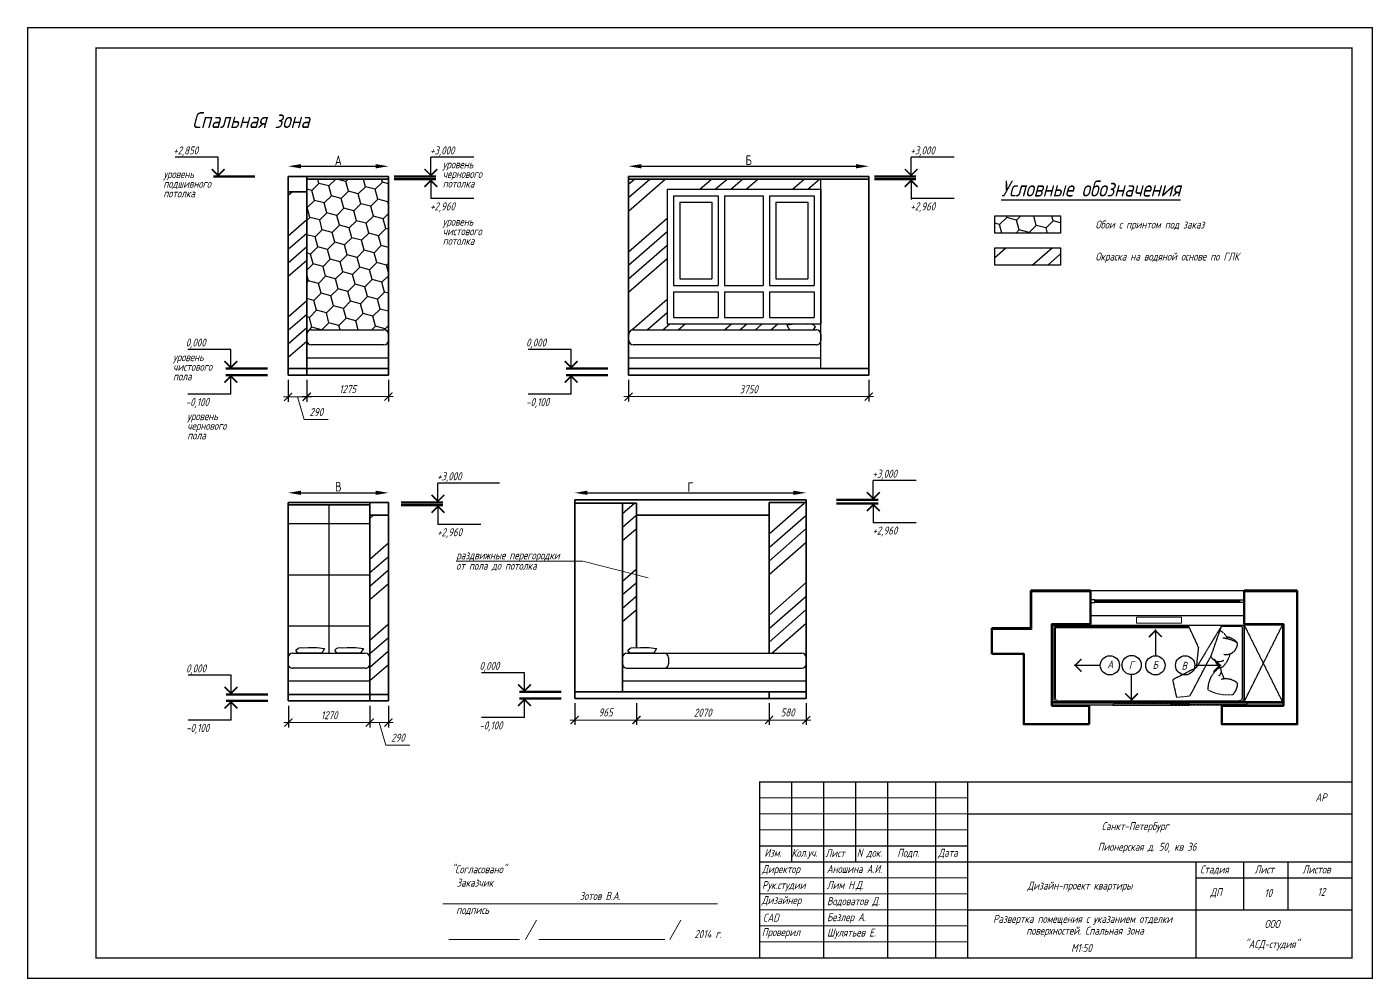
# Model space of a CAD drawing. Header units: millimetres. Extents: x 653176 to 972033, y 753746 to 925850.
# Drawn here: x 902624 to 923644, y 780239 to 795109 of the extents above; entities that cross this region are included whole.
import ezdxf
from ezdxf.enums import TextEntityAlignment as Align

# ---------------------------------------------------------------- set-up
doc = ezdxf.new("R2010")
doc.units = ezdxf.units.MM
doc.header["$LTSCALE"] = 10
for name, pattern in [('HIDDEN', [0.375, 0.25, -0.125]), ('HIDDEN2', [0.1875, 0.125, -0.0625]), ('Воздушная', [3.96875, 2.38125, -1.5875])]:
    doc.linetypes.add(name, pattern=pattern)
doc.layers.get('0').update_dxf_attribs({"color": 65, "lineweight": 25})
for name, color, linetype, lineweight in [('A-FLOR-OVHD', 8, 'Воздушная', 18), ('AL', 7, 'Continuous', 30), ('AL1', 7, 'Continuous', 20), ('mebel na razvertke', 7, 'Continuous', 25), ('stamp', 253, 'Continuous', 18), ('wall', 95, 'Continuous', 60), ('МЕБ', 255, 'Continuous', 20), ('мебель_Ном_пера__1_Pen_No__1', 7, 'Continuous', 13), ('проем', 252, 'Continuous', 13), ('размh150', 7, 'Continuous', 9), ('размеры', 250, 'Continuous', 0), ('Стены', 7, 'Continuous', 25), ('Текст', 132, 'Continuous', 25), ('ТЕКСТ1', 90, 'Continuous', 25), ('штрих', 22, 'Continuous', 0)]:
    doc.layers.add(name, color=color, linetype=linetype, lineweight=lineweight)
doc.layers.add('Мебель', color=7, linetype='Continuous')
doc.styles.add('ISOCP', font='isocp')
doc.styles.add('ГОСТ тип А', font='gost_a.shx', dxfattribs={"oblique": 15, "height": 125})
doc.dimstyles.new('T30-90', dxfattribs={"dimtxt": 90, "dimasz": 200, "dimexe": 30, "dimexo": 0, "dimgap": 15, "dimtad": 1, "dimdec": 0, "dimzin": 12, "dimdsep": 46, "dimtxsty": 'ISOCP', "dimcen": 0, "dimse1": 1, "dimse2": 1, "dimclrt": 5, "dimadec": 0, "dimazin": 0, "dimtfac": 1.666667, "dimtdec": 0, "dimtmove": 0, "dimatfit": 3, "dimldrblk": 'ARCHTICK', "dimfxl": 1, "dimtolj": 1, "dimtzin": 4, "dimarcsym": 0})
doc.dimstyles.new('ГОСТ тип А', dxfattribs={"dimtxt": 125, "dimasz": 125, "dimexe": 75, "dimexo": 75, "dimgap": 50, "dimtad": 1, "dimdec": 0, "dimrnd": 5, "dimtxsty": 'ГОСТ тип А', "dimblk": 'ARCHTICK', "dimcen": 50, "dimdle": 75, "dimadec": 0, "dimazin": 0, "dimtfac": 1, "dimtdec": 0, "dimtmove": 1, "dimatfit": 2, "dimfxl": 1, "dimlwd": 9, "dimarcsym": 0})

# ---------------------------------------------------------------- blocks, each defined once
blk = doc.blocks.new('_ARCHTICK')
at = {"color": 0, "linetype": 'ByBlock', "ltscale": 50, "const_width": 0.15}
blk.add_lwpolyline([(-0.5, -0.5), (0.5, 0.5)], dxfattribs=at)
blk = doc.blocks.new('*D767')
at = {"layer": 'Defpoints', "color": 0, "lineweight": 90, "transparency": 16777216}
for p in [(906703, 789673), (906994, 789673), (906994, 789330)]:
    blk.add_point(p, dxfattribs=at)
at = {"layer": 'размh150', "color": 0, "lineweight": -2, "transparency": 16777216}
for p, q in [((906703, 789598), (906703, 789255)), ((906994, 789598), (906994, 789255))]:
    blk.add_line(p, q, dxfattribs=at)
at = {"layer": 'размh150', "color": 0, "lineweight": 9, "transparency": 16777216}
for p, q in [((906628, 789330), (907069, 789330)), ((906848, 789330), (906955, 788976)), ((906955, 788976), (907330, 788976))]:
    blk.add_line(p, q, dxfattribs=at)
at = {"layer": 'размh150', "color": 0, "lineweight": 9, "transparency": 16777216, "xscale": 125, "yscale": 125, "zscale": 125, "rotation": 180}
blk.add_blockref('_ARCHTICK', (906703, 789330), dxfattribs=at)
at = {"layer": 'размh150', "color": 0, "lineweight": 9, "transparency": 16777216, "xscale": 125, "yscale": 125, "zscale": 125}
blk.add_blockref('_ARCHTICK', (906994, 789330), dxfattribs=at)
at = {"layer": 'размh150', "color": 0, "lineweight": 25, "transparency": 16777216, "insert": (907142, 789094), "char_height": 125, "attachment_point": 5, "style": 'ГОСТ тип А'}
blk.add_mtext('290', dxfattribs=at)
blk = doc.blocks.new('*D768')
at = {"layer": 'Defpoints', "color": 0, "lineweight": 90, "transparency": 16777216}
for p in [(914212, 784623), (914792, 784623), (914792, 784285)]:
    blk.add_point(p, dxfattribs=at)
at = {"layer": 'размh150', "color": 0, "lineweight": -2, "transparency": 16777216}
for p, q in [((914212, 784548), (914212, 784210)), ((914792, 784548), (914792, 784210))]:
    blk.add_line(p, q, dxfattribs=at)
at = {"layer": 'размh150', "color": 0, "lineweight": 9, "transparency": 16777216}
blk.add_line((914137, 784285), (914867, 784285), dxfattribs=at)
at = {"layer": 'размh150', "color": 0, "lineweight": 9, "transparency": 16777216, "xscale": 125, "yscale": 125, "zscale": 125, "rotation": 180}
blk.add_blockref('_ARCHTICK', (914212, 784285), dxfattribs=at)
at = {"layer": 'размh150', "color": 0, "lineweight": 9, "transparency": 16777216, "xscale": 125, "yscale": 125, "zscale": 125}
blk.add_blockref('_ARCHTICK', (914792, 784285), dxfattribs=at)
at = {"layer": 'размh150', "color": 0, "lineweight": 25, "transparency": 16777216, "insert": (914502, 784403), "char_height": 125, "attachment_point": 5, "style": 'ГОСТ тип А'}
blk.add_mtext('580', dxfattribs=at)
blk = doc.blocks.new('*D769')
at = {"layer": 'Defpoints', "color": 0, "lineweight": 90, "transparency": 16777216}
for p in [(906994, 789673), (908269, 789673), (908269, 789335)]:
    blk.add_point(p, dxfattribs=at)
at = {"layer": 'размh150', "color": 0, "lineweight": -2, "transparency": 16777216}
for p, q in [((906994, 789598), (906994, 789260)), ((908269, 789598), (908269, 789260))]:
    blk.add_line(p, q, dxfattribs=at)
at = {"layer": 'размh150', "color": 0, "lineweight": 9, "transparency": 16777216}
blk.add_line((906919, 789335), (908344, 789335), dxfattribs=at)
at = {"layer": 'размh150', "color": 0, "lineweight": 9, "transparency": 16777216, "xscale": 125, "yscale": 125, "zscale": 125, "rotation": 180}
blk.add_blockref('_ARCHTICK', (906994, 789335), dxfattribs=at)
at = {"layer": 'размh150', "color": 0, "lineweight": 9, "transparency": 16777216, "xscale": 125, "yscale": 125, "zscale": 125}
blk.add_blockref('_ARCHTICK', (908269, 789335), dxfattribs=at)
at = {"layer": 'размh150', "color": 0, "lineweight": 25, "transparency": 16777216, "insert": (907631, 789452), "char_height": 125, "attachment_point": 5, "style": 'ГОСТ тип А'}
blk.add_mtext('1275', dxfattribs=at)
blk = doc.blocks.new('*D770')
at = {"layer": 'Defpoints', "color": 0, "lineweight": 90, "transparency": 16777216}
for p in [(912019, 789673), (915769, 789673), (915769, 789335)]:
    blk.add_point(p, dxfattribs=at)
at = {"layer": 'размh150', "color": 0, "lineweight": -2, "transparency": 16777216}
for p, q in [((912019, 789598), (912019, 789260)), ((915769, 789598), (915769, 789260))]:
    blk.add_line(p, q, dxfattribs=at)
at = {"layer": 'размh150', "color": 0, "lineweight": 9, "transparency": 16777216}
blk.add_line((911944, 789335), (915844, 789335), dxfattribs=at)
at = {"layer": 'размh150', "color": 0, "lineweight": 9, "transparency": 16777216, "xscale": 125, "yscale": 125, "zscale": 125, "rotation": 180}
blk.add_blockref('_ARCHTICK', (912019, 789335), dxfattribs=at)
at = {"layer": 'размh150', "color": 0, "lineweight": 9, "transparency": 16777216, "xscale": 125, "yscale": 125, "zscale": 125}
blk.add_blockref('_ARCHTICK', (915769, 789335), dxfattribs=at)
at = {"layer": 'размh150', "color": 0, "lineweight": 25, "transparency": 16777216, "insert": (913894, 789450), "char_height": 125, "attachment_point": 5, "style": 'ГОСТ тип А'}
blk.add_mtext('3750', dxfattribs=at)
blk = doc.blocks.new('*D771')
at = {"layer": 'Defpoints', "color": 0, "lineweight": 90, "transparency": 16777216}
for p in [(906709, 784583), (907978, 784583), (907978, 784245)]:
    blk.add_point(p, dxfattribs=at)
at = {"layer": 'размh150', "color": 0, "lineweight": -2, "transparency": 16777216}
for p, q in [((906709, 784508), (906709, 784170)), ((907978, 784508), (907978, 784170))]:
    blk.add_line(p, q, dxfattribs=at)
at = {"layer": 'размh150', "color": 0, "lineweight": 9, "transparency": 16777216}
blk.add_line((906634, 784245), (908053, 784245), dxfattribs=at)
at = {"layer": 'размh150', "color": 0, "lineweight": 9, "transparency": 16777216, "xscale": 125, "yscale": 125, "zscale": 125, "rotation": 180}
blk.add_blockref('_ARCHTICK', (906709, 784245), dxfattribs=at)
at = {"layer": 'размh150', "color": 0, "lineweight": 9, "transparency": 16777216, "xscale": 125, "yscale": 125, "zscale": 125}
blk.add_blockref('_ARCHTICK', (907978, 784245), dxfattribs=at)
at = {"layer": 'размh150', "color": 0, "lineweight": 25, "transparency": 16777216, "insert": (907344, 784360), "char_height": 125, "attachment_point": 5, "style": 'ГОСТ тип А'}
blk.add_mtext('1270', dxfattribs=at)
blk = doc.blocks.new('*D772')
at = {"layer": 'Defpoints', "color": 0, "lineweight": 90, "transparency": 16777216}
for p in [(911177, 784623), (912142, 784623), (912142, 784285)]:
    blk.add_point(p, dxfattribs=at)
at = {"layer": 'размh150', "color": 0, "lineweight": -2, "transparency": 16777216}
for p, q in [((911177, 784548), (911177, 784210)), ((912142, 784548), (912142, 784210))]:
    blk.add_line(p, q, dxfattribs=at)
at = {"layer": 'размh150', "color": 0, "lineweight": 9, "transparency": 16777216}
blk.add_line((911102, 784285), (912217, 784285), dxfattribs=at)
at = {"layer": 'размh150', "color": 0, "lineweight": 9, "transparency": 16777216, "xscale": 125, "yscale": 125, "zscale": 125, "rotation": 180}
blk.add_blockref('_ARCHTICK', (911177, 784285), dxfattribs=at)
at = {"layer": 'размh150', "color": 0, "lineweight": 9, "transparency": 16777216, "xscale": 125, "yscale": 125, "zscale": 125}
blk.add_blockref('_ARCHTICK', (912142, 784285), dxfattribs=at)
at = {"layer": 'размh150', "color": 0, "lineweight": 25, "transparency": 16777216, "insert": (911660, 784404), "char_height": 125, "attachment_point": 5, "style": 'ГОСТ тип А'}
blk.add_mtext('965', dxfattribs=at)
blk = doc.blocks.new('*D773')
at = {"layer": 'Defpoints', "color": 0, "lineweight": 90, "transparency": 16777216}
for p in [(907978, 784583), (908268, 784583), (908268, 784245)]:
    blk.add_point(p, dxfattribs=at)
at = {"layer": 'размh150', "color": 0, "lineweight": -2, "transparency": 16777216}
for p, q in [((907978, 784508), (907978, 784170)), ((908268, 784508), (908268, 784170))]:
    blk.add_line(p, q, dxfattribs=at)
at = {"layer": 'размh150', "color": 0, "lineweight": 9, "transparency": 16777216}
for p, q in [((907903, 784245), (908343, 784245)), ((908123, 784245), (908229, 783891)), ((908229, 783891), (908604, 783891))]:
    blk.add_line(p, q, dxfattribs=at)
at = {"layer": 'размh150', "color": 0, "lineweight": 9, "transparency": 16777216, "xscale": 125, "yscale": 125, "zscale": 125, "rotation": 180}
blk.add_blockref('_ARCHTICK', (907978, 784245), dxfattribs=at)
at = {"layer": 'размh150', "color": 0, "lineweight": 9, "transparency": 16777216, "xscale": 125, "yscale": 125, "zscale": 125}
blk.add_blockref('_ARCHTICK', (908268, 784245), dxfattribs=at)
at = {"layer": 'размh150', "color": 0, "lineweight": 25, "transparency": 16777216, "insert": (908417, 784009), "char_height": 125, "attachment_point": 5, "style": 'ГОСТ тип А'}
blk.add_mtext('290', dxfattribs=at)
blk = doc.blocks.new('*D756')
at = {"layer": 'Defpoints', "color": 0, "lineweight": 90, "transparency": 16777216}
for p in [(908269, 792933), (906704, 792783), (908269, 792783)]:
    blk.add_point(p, dxfattribs=at)
at = {"layer": 'размеры', "color": 0, "lineweight": -2, "transparency": 16777216}
blk.add_line((906904, 792933), (908069, 792933), dxfattribs=at)
at = {"layer": 'размеры', "color": 0, "lineweight": 90, "transparency": 16777216}
for points in [[(906904, 792967), (906904, 792900), (906704, 792933)], [(908069, 792967), (908069, 792900), (908269, 792933)]]:
    blk.add_solid(points, dxfattribs=at)
at = {"layer": 'размеры', "color": 7, "lineweight": 25, "transparency": 16777216, "insert": (907486, 793023), "char_height": 150, "attachment_point": 5, "style": 'ISOCP'}
blk.add_mtext('\\A1;{\\Fgost_a|c204;А}', dxfattribs=at)
blk = doc.blocks.new('*D757')
at = {"layer": 'Defpoints', "color": 0, "lineweight": 90, "transparency": 16777216}
for p in [(915769, 792933), (912019, 792773), (915769, 792773)]:
    blk.add_point(p, dxfattribs=at)
at = {"layer": 'размеры', "color": 0, "lineweight": -2, "transparency": 16777216}
blk.add_line((912219, 792933), (915569, 792933), dxfattribs=at)
at = {"layer": 'размеры', "color": 0, "lineweight": 90, "transparency": 16777216}
for points in [[(912219, 792967), (912219, 792900), (912019, 792933)], [(915569, 792967), (915569, 792900), (915769, 792933)]]:
    blk.add_solid(points, dxfattribs=at)
at = {"layer": 'размеры', "color": 7, "lineweight": 25, "transparency": 16777216, "insert": (913894, 793027), "char_height": 150, "attachment_point": 5, "style": 'ISOCP'}
blk.add_mtext('\\A1;{\\Fgost_a|c204;Б}', dxfattribs=at)
blk = doc.blocks.new('*D758')
at = {"layer": 'Defpoints', "color": 0, "lineweight": 90, "transparency": 16777216}
for p in [(908268, 787833), (906703, 787683), (908268, 787683)]:
    blk.add_point(p, dxfattribs=at)
at = {"layer": 'размеры', "color": 0, "lineweight": -2, "transparency": 16777216}
blk.add_line((906903, 787833), (908068, 787833), dxfattribs=at)
at = {"layer": 'размеры', "color": 0, "lineweight": 90, "transparency": 16777216}
for points in [[(906903, 787867), (906903, 787800), (906703, 787833)], [(908068, 787867), (908068, 787800), (908268, 787833)]]:
    blk.add_solid(points, dxfattribs=at)
at = {"layer": 'размеры', "color": 7, "lineweight": 25, "transparency": 16777216, "insert": (907485, 787929), "char_height": 150, "attachment_point": 5, "style": 'ISOCP'}
blk.add_mtext('\\A1;{\\Fgost_a|c204;В}', dxfattribs=at)
blk = doc.blocks.new('*D759')
at = {"layer": 'Defpoints', "color": 0, "lineweight": 90, "transparency": 16777216}
for p in [(914792, 787833), (911177, 787723), (914792, 787723)]:
    blk.add_point(p, dxfattribs=at)
at = {"layer": 'размеры', "color": 0, "lineweight": -2, "transparency": 16777216}
blk.add_line((911377, 787833), (914592, 787833), dxfattribs=at)
at = {"layer": 'размеры', "color": 0, "lineweight": 90, "transparency": 16777216}
for points in [[(911377, 787867), (911377, 787800), (911177, 787833)], [(914592, 787867), (914592, 787800), (914792, 787833)]]:
    blk.add_solid(points, dxfattribs=at)
at = {"layer": 'размеры', "color": 7, "lineweight": 25, "transparency": 16777216, "insert": (912985, 787923), "char_height": 150, "attachment_point": 5, "style": 'ISOCP'}
blk.add_mtext('\\A1;{\\Fgost_a|c204;Г', dxfattribs=at)
blk = doc.blocks.new('*D775')
at = {"layer": 'Defpoints', "color": 0, "lineweight": 90, "transparency": 16777216}
for p in [(912142, 784623), (914212, 784623), (914212, 784285)]:
    blk.add_point(p, dxfattribs=at)
at = {"layer": 'размh150', "color": 0, "lineweight": -2, "transparency": 16777216}
for p, q in [((912142, 784548), (912142, 784210)), ((914212, 784548), (914212, 784210))]:
    blk.add_line(p, q, dxfattribs=at)
at = {"layer": 'размh150', "color": 0, "lineweight": 9, "transparency": 16777216}
blk.add_line((912067, 784285), (914287, 784285), dxfattribs=at)
at = {"layer": 'размh150', "color": 0, "lineweight": 9, "transparency": 16777216, "xscale": 125, "yscale": 125, "zscale": 125, "rotation": 180}
blk.add_blockref('_ARCHTICK', (912142, 784285), dxfattribs=at)
at = {"layer": 'размh150', "color": 0, "lineweight": 9, "transparency": 16777216, "xscale": 125, "yscale": 125, "zscale": 125}
blk.add_blockref('_ARCHTICK', (914212, 784285), dxfattribs=at)
at = {"layer": 'размh150', "color": 0, "lineweight": 25, "transparency": 16777216, "insert": (913177, 784400), "char_height": 125, "attachment_point": 5, "style": 'ГОСТ тип А'}
blk.add_mtext('2070', dxfattribs=at)

msp = doc.modelspace()

# ---------------------------------------------------------------- hatches: boundary and pattern name
at = {"layer": 'размеры', "lineweight": 25}
h = msp.add_hatch(dxfattribs=at)
h.set_pattern_fill('HONEY', color=252, scale=50, angle=45)
h.paths.add_polyline_path([(906994, 792733.2), (908269, 792733.2), (908269, 790378), (906994, 790378)])
at = {"layer": 'размеры', "lineweight": 25, "ltscale": 50}
h = msp.add_hatch(dxfattribs=at)
h.set_pattern_fill('ANSI34', color=252, scale=50, angle=356.18274)
h.paths.add_polyline_path([(912018.7, 792732.9), (915018.7, 792732.9), (915018.7, 792572.9), (912618.7, 792572.9), (912618.7, 790472.9), (914459.3, 790472.9), (914459.3, 790378), (912018.7, 790378)])
h = msp.add_hatch(dxfattribs=at)
h.set_pattern_fill('ANSI34', color=252, scale=50, angle=356.18274)
h.set_pattern_definition([(41.18274, (-1274, 5049.5), (-627.18574, 716.8642), []), (41.18274, (-1050, 5034.6), (-627.18574, 716.8642), []), (41.18274, (-826, 5019.6), (-627.18574, 716.8642), []), (41.18274, (-602, 5004.7), (-627.18574, 716.8642), [])])
h.paths.add_polyline_path([(906994, 789732.9), (906704, 789732.9), (906704, 792532.9), (906994, 792532.9)])
at = {"layer": 'размеры', "lineweight": 25}
h = msp.add_hatch(dxfattribs=at)
h.set_pattern_fill('HONEY', color=252, scale=50, angle=45)
h.set_pattern_definition([(45, (916755.21, 795435.5), (71.1657, 265.594), [158.75, -317.5]), (165, (916755.21, 795435.5), (-265.594, -71.1657), [158.75, -317.5]), (105, (916755.21, 795435.5), (-194.4282, 194.4282), [-317.5, 158.75])])
h.paths.add_polyline_path([(917735.2, 791888.5), (918763.9, 791888.5), (918763.9, 792159.8), (917735.2, 792159.8)])
at = {"layer": 'размеры', "lineweight": 25, "ltscale": 50}
h = msp.add_hatch(dxfattribs=at)
h.set_pattern_fill('ANSI34', color=252, scale=50, angle=356.18274)
h.set_pattern_definition([(41.18274, (322570.7, -63951.8), (-627.1857, 716.8642), []), (41.18274, (322794.7, -63966.8), (-627.1857, 716.8642), []), (41.18274, (323018.75, -63981.7), (-627.1857, 716.8642), []), (41.18274, (323242.8, -63996.65), (-627.1857, 716.8642), [])])
h.paths.add_polyline_path([(917735.2, 791388.5), (918763.9, 791388.5), (918763.9, 791659.8), (917735.2, 791659.8)])
h = msp.add_hatch(dxfattribs=at)
h.set_pattern_fill('ANSI34', color=252, scale=50, angle=356.18274)
h.paths.add_polyline_path([(912131.4, 785409.9), (911925.3, 785409.9), (911925.3, 787670.4), (912131.4, 787670.4)])
h = msp.add_hatch(dxfattribs=at)
h.set_pattern_fill('ANSI34', color=252, scale=50, angle=356.18274)
h.paths.add_polyline_path([(914212.1, 787670.4), (914792.1, 787670.4), (914792.1, 785328.4), (914212.1, 785328.4)])
h = msp.add_hatch(dxfattribs=at)
h.set_pattern_fill('ANSI34', color=252, scale=50, angle=356.18274)
h.paths.add_polyline_path([(908268, 784683.4), (907978, 784683.4), (907978, 787483.4), (908268, 787483.4)])

# ---------------------------------------------------------------- linework, layer by layer
at = {"layer": 'A-FLOR-OVHD', "linetype": 'HIDDEN', "lineweight": 9}
for p, q in [((918630, 784559.3), (922244, 784559.3)), ((918630, 784539.3), (922244, 784539.3)), ((918630, 784519.3), (921278.6, 784519.3))]:
    msp.add_line(p, q, dxfattribs=at)
at = {"layer": 'AL', "color": 7, "const_width": 20}
msp.add_lwpolyline([(902633.8, 795099.1), (923633.8, 795099.1), (923633.8, 780249.1), (902633.8, 780249.1), (902633.8, 795099.1)], dxfattribs=at)
msp.add_lwpolyline([(903703.8, 794779.1), (923313.8, 794779.1), (923313.8, 780569.1), (903703.8, 780569.1)], close=True, dxfattribs=at)
at = {"layer": 'AL1', "linetype": 'HIDDEN2'}
msp.add_lwpolyline([(921063.4, 784756.4, 0.1544278), (921452.1, 784679.7)], format="xyb", dxfattribs=at)
for points in [[(918707.6, 784592.4), (918660, 784592.4)], [(920573.2, 784638.2), (920783.8, 784658.8)], [(921630, 784592.4), (921578, 784592.8)]]:
    msp.add_lwpolyline(points, dxfattribs=at)
msp.add_arc((918730, 784637.1), 50, 180, 270, dxfattribs=at)
at = {"layer": 'mebel na razvertke', "color": 7}
for p, q in [((912091.1, 790378), (914951.1, 790378)), ((906994, 790212.5), (906994, 790308.8)), ((906994, 790212.5), (906994, 790308)), ((908269, 790212.5), (908269, 790308.8)), ((908269, 790212.5), (908269, 790308)), ((912021.1, 790212.5), (912021.1, 790308.8)), ((912021.1, 790212.5), (912021.1, 790308)), ((914952.7, 790142.5), (912091.1, 790142.5)), ((915020.4, 790308.8), (915020.4, 790212.5)), ((915020.4, 790308), (915020.4, 790211.7)), ((906703, 785259.3), (906703, 785163)), ((906703, 785258.4), (906703, 785162.2)), ((907978, 785259.3), (907978, 785163)), ((907978, 785258.4), (907978, 785162.2)), ((911925.3, 785259.3), (911925.3, 785163)), ((911925.3, 785258.4), (911925.3, 785162.2)), ((912641.7, 785259.3), (912641.7, 785163)), ((912641.7, 785258.4), (912641.7, 785162.2)), ((914792.1, 785259.3), (914792.1, 785163)), ((914792.1, 785258.4), (914792.1, 785162.2)), ((911993.1, 785093), (914723.5, 785093))]:
    msp.add_line(p, q, dxfattribs=at)
for points in [[(907064, 790378), (908199, 790378)], [(914909.6, 790451.6), (914888, 790459.5), (914851, 790466.8), (914814.3, 790459.5), (914741.7, 790465.2), (914678.6, 790466.3), (914613.1, 790465.2), (914490.7, 790452.6), (914532.8, 790380.6), (914616.5, 790377.9), (914695.4, 790377.9), (914718.5, 790378.2), (914905.4, 790378.2), (914937.5, 790427.6), (914909.6, 790451.6)], [(908199, 790142.5), (907064, 790142.5)], [(906773, 785328.4), (907908, 785328.4)], [(906851.8, 785402), (906873.4, 785409.9), (906910.4, 785417.3), (906947, 785409.9), (907019.7, 785415.7), (907082.8, 785416.8), (907148.3, 785415.7), (907270.7, 785403.1), (907228.6, 785331.1), (907144.9, 785328.4), (907066, 785328.4), (907042.9, 785328.6), (906856, 785328.6), (906823.9, 785378), (906851.8, 785402)], [(907458.3, 785402), (907479.8, 785409.9), (907516.9, 785417.3), (907553.5, 785409.9), (907626.1, 785415.7), (907689.3, 785416.8), (907754.8, 785415.7), (907877.2, 785403.1), (907835.1, 785331.1), (907751.4, 785328.4), (907672.5, 785328.4), (907649.4, 785328.6), (907462.5, 785328.6), (907430.4, 785378), (907458.3, 785402)], [(911995.3, 785328.4), (914722.1, 785328.4)], [(912036.2, 785402), (912057.7, 785409.9), (912094.8, 785417.3), (912131.4, 785409.9), (912204, 785415.7), (912267.2, 785416.8), (912332.7, 785415.7), (912455.1, 785403.1), (912413, 785331.1), (912329.3, 785328.4), (912250.3, 785328.4), (912227.3, 785328.6), (912040.4, 785328.6), (912008.3, 785378), (912036.2, 785402)], [(907908, 785093), (906773, 785093)]]:
    msp.add_lwpolyline(points, dxfattribs=at)
for centre, radius, start, end in [((907064, 790308), 70, 90, 180), ((908199, 790308), 70, 0, 90), ((912091.1, 790308), 70, 90, 180), ((914950.4, 790308), 70, 0, 90), ((907064, 790212.5), 70, 180, 270), ((908199, 790212.5), 70, 270, 0), ((912091.1, 790212.5), 70, 180, 270), ((914951.8, 790211.1), 68.6, 268.83015, 0.48454), ((906773, 785258.4), 70, 90, 180), ((907908, 785258.4), 70, 0, 90), ((911995.3, 785258.4), 70, 90, 180), ((912571.7, 785258.4), 70, 0, 90), ((914722.1, 785258.4), 70, 0, 90), ((906771.6, 785161.6), 68.6, 179.51546, 271.16985), ((907909.4, 785161.6), 68.6, 268.83015, 0.48454), ((911993.9, 785161.6), 68.6, 179.51546, 271.16985), ((912573.1, 785161.6), 68.6, 268.83015, 0.48454), ((914723.5, 785161.6), 68.6, 268.83015, 0.48454)]:
    msp.add_arc(centre, radius, start, end, dxfattribs=at)
at = {"layer": 'stamp'}
for p, q in [((917313.8, 783069.1), (914063.8, 783069.1)), ((917313.8, 782819.1), (914063.8, 782819.1)), ((917313.8, 782569.1), (914063.8, 782569.1)), ((917313.8, 781819.1), (914063.8, 781819.1)), ((917313.8, 781569.1), (914063.8, 781569.1)), ((917313.8, 781319.1), (914063.8, 781319.1)), ((917313.8, 781069.1), (914063.8, 781069.1)), ((917313.8, 780819.1), (914063.8, 780819.1))]:
    msp.add_line(p, q, dxfattribs=at)
msp.add_lwpolyline([(923313.8, 783319.1, 20, 20, 0), (914063.8, 783319.1, 20, 20, 0), (914063.8, 780569.1, 0, 0, 0)], format="xyseb", dxfattribs=at)
at = {"layer": 'stamp', "const_width": 20}
for points in [[(914563.8, 783319.1), (914563.8, 782069.1)], [(915063.8, 783319.1), (915063.8, 780569.1)], [(915563.8, 783319.1), (915563.8, 782069.1)], [(916063.8, 783319.1), (916063.8, 780569.1)], [(916813.8, 783319.1), (916813.8, 780569.1)], [(917313.8, 783319.1), (917313.8, 780569.1)], [(923313.8, 782819.1), (917313.8, 782819.1)], [(917313.8, 782319.1), (914063.8, 782319.1)], [(923313.8, 782069.1), (914063.8, 782069.1)], [(920877.4, 782069.1), (920877.4, 780569.1)], [(921622.6, 782069.1), (921622.6, 781319.1)], [(922313.8, 782069.1), (922313.8, 781319.1)], [(923313.8, 781819.1), (920877.4, 781819.1)], [(923313.8, 781319.1), (917313.8, 781319.1)]]:
    msp.add_lwpolyline(points, dxfattribs=at)
at = {"layer": 'stamp', "ltscale": 200}
for points in [[(909119.4, 781413.1), (913404.5, 781413.1)], [(909212.8, 780859.4), (910313, 780859.4)], [(910618.3, 780859.4), (912582.8, 780859.4)]]:
    msp.add_lwpolyline(points, dxfattribs=at)
at = {"layer": 'wall'}
for p, q in [((918300, 785718.7), (918300, 786308.7)), ((918300, 786308.7), (919230, 786308.7)), ((919230, 785918.7), (919230, 786308.7)), ((921630, 786308.7), (922460, 786308.7)), ((921630, 785918.7), (921630, 786308.7)), ((922460, 786308.7), (922460, 784218.7)), ((922244, 784507.7), (922244, 785782.7)), ((917690, 785318.6), (917690, 785718.7)), ((918630, 784643.7), (918630, 784507.7)), ((919210, 784507.7), (919210, 784218.7))]:
    msp.add_line(p, q, dxfattribs=at)
for points in [[(919210, 784507.7), (918630, 784507.7), (918630, 785782.7), (919230, 785782.7)], [(919230, 785918.7), (919230, 785782.7)], [(921630, 785782.7), (922244, 785782.7), (922244, 784507.7), (921280, 784507.7), (921280, 784218.7), (921880, 784218.7), (922460, 784218.7), (922460, 784218.7), (922460, 784218.7), (922460, 784218.7), (922460, 784218.7)], [(921630, 785918.7), (921630, 785782.7)], [(921630, 785782.7), (922244, 785782.7)], [(917690, 785718.7), (918300, 785718.7)], [(919210, 784218.7), (918190, 784218.7), (918190, 785318.7), (917690, 785318.7)], [(918630, 784507.7), (919210, 784507.7)]]:
    msp.add_lwpolyline(points, dxfattribs=at)
at = {"layer": 'МЕБ'}
msp.add_lwpolyline([(912324.4, 786504.2), (911304, 786764.6), (909328.1, 786764.6)], dxfattribs=at)
at = {"layer": 'Мебель', "linetype": 'HIDDEN2', "ltscale": 500}
msp.add_line((921281.1, 785762.1), (920756, 785762.1), dxfattribs=at)
at = {"layer": 'Мебель', "color": 7, "linetype": 'HIDDEN'}
for p, q in [((920756, 785762.1), (920915.9, 785417.4)), ((921281.1, 785762.1), (920883.2, 785101.4)), ((921119.2, 785296.5), (921281.1, 785762.1)), ((921630, 784567.7), (921630, 785767.7)), ((920915.9, 785421.1), (920883.2, 785101.4)), ((920883.2, 785101.4), (920514.7, 784912.9)), ((920783.8, 784658.8), (921119.2, 785296.5)), ((920514.7, 784912.9), (920573.2, 784638.2))]:
    msp.add_line(p, q, dxfattribs=at)
at = {"layer": 'Мебель'}
msp.add_line((922229, 785767.7), (922229, 784567.7), dxfattribs=at)
at = {"layer": 'Мебель', "color": 7, "linetype": 'HIDDEN'}
msp.add_lwpolyline([(918630, 785767.7), (921630, 785767.7), (921630, 784567.7), (918630, 784567.7)], close=True, dxfattribs=at)
for points in [[(920763.6, 785745.7), (918660, 785745.7), (918660, 784592.4)], [(921630, 785767.7), (922229, 784567.7), (921630, 784567.7), (922229, 785767.7), (921630, 785767.7)], [(920773.1, 785725.3), (918680, 785726.7), (918680, 784637.1)]]:
    msp.add_lwpolyline(points, dxfattribs=at)
msp.add_lwpolyline([(918745, 784587.1), (921555, 784587.1, 0.4142136), (921605, 784637.1), (921605, 785745.7), (921282.6, 785745.7)], format="xyb", dxfattribs=at)
at = {"layer": 'Мебель', "linetype": 'HIDDEN2'}
for points in [[(919578.6, 784519.3), (920778.6, 784519.3), (920778.6, 784539.3), (919578.6, 784539.3), (919578.6, 784519.3)], [(920478.6, 784539.3), (921678.6, 784539.3), (921678.6, 784559.3), (920478.6, 784559.3), (920478.6, 784539.3)]]:
    msp.add_lwpolyline(points, dxfattribs=at)
at = {"layer": 'Мебель', "color": 7, "linetype": 'HIDDEN'}
for centre, radius, start, end in [((921135.7, 785449.9), 259.3, 22.75096, 63.05467), ((921245.9, 785011.6), 553.7, 59.34167, 84.81885), ((921324.1, 785317.9), 265.7, 39.77874, 82.42128), ((921063.2, 785387), 354.8, 306.11478, 349.01737), ((921348.4, 785487.9), 179.9, 258.96181, 0), ((921471.3, 784761.6), 407.9, 122.77961, 180.72762), ((921237.3, 785338.1), 140.5, 204.94003, 302.77568), ((921366.2, 785280.3), 202.9, 199.62194, 242.44304), ((921192.7, 785046.5), 81.9, 301.7736, 45.14768), ((921345.1, 784652.2), 275.5, 48.04931, 105.07614), ((920565.4, 784673.1), 796.7, 18.55115, 27.18782)]:
    msp.add_arc(centre, radius, start, end, dxfattribs=at)
at = {"layer": 'Мебель', "linetype": 'HIDDEN2', "ltscale": 500}
msp.add_arc((921270.1, 784864.4), 259.3, 314.57366, 358.38315, dxfattribs=at)
at = {"layer": 'мебель_Ном_пера__1_Pen_No__1', "linetype": 'Continuous'}
for p, q in [((921563.3, 786163.2), (919296.6, 786163.2)), ((921563.3, 786147.3), (919296.6, 786147.3)), ((921563.3, 786134.6), (919296.6, 786134.6)), ((921563.3, 786118.7), (919296.6, 786118.7))]:
    msp.add_line(p, q, dxfattribs=at)
at = {"layer": 'проем', "lineweight": 30}
for p, q in [((919230, 786308.7), (921630, 786308.7)), ((919230, 785918.7), (921630, 785918.7))]:
    msp.add_line(p, q, dxfattribs=at)
at = {"layer": 'проем'}
for points in [[(917690, 785698.7), (918317.9, 785698.7), (918317.9, 786288.7), (919230, 786288.7)], [(921630, 786288.7), (922460, 786288.7)]]:
    msp.add_lwpolyline(points, dxfattribs=at)
at = {"layer": 'проем', "lineweight": 30}
for points in [[(919296.6, 786118.7), (919296.6, 786163.2), (919230, 786163.2), (919230, 786118.7)], [(921563.3, 786118.7), (921563.3, 786163.2), (921630, 786163.2), (921630, 786118.7)]]:
    msp.add_lwpolyline(points, close=True, dxfattribs=at)
at = {"layer": 'проем'}
msp.add_lwpolyline([(920650.9, 785799.1), (920650.9, 785888.7), (919950.9, 785888.7), (919950.9, 785799.1)], close=True, dxfattribs=at)
at = {"layer": 'размеры', "linetype": 'Continuous', "lineweight": 25}
for p, q in [((905610.1, 793072.6), (904938.9, 793072.6)), ((905610.1, 792772.6), (905610.1, 793072.6)), ((908931.5, 792773.2), (908931.5, 793073.2)), ((909602.7, 793073.2), (908931.5, 793073.2)), ((917102.4, 793073.2), (916431.2, 793073.2)), ((916431.2, 792773.2), (916431.2, 793073.2)), ((908931.5, 792729.2), (908931.5, 792429.2)), ((916431.2, 792716), (916431.2, 792416)), ((909602.7, 792429.2), (908931.5, 792429.2)), ((917102.4, 792428.9), (916431.2, 792428.9)), ((905806.4, 790072.9), (905135.1, 790072.9)), ((905806.4, 789772.9), (905806.4, 790072.9)), ((911121, 790072.9), (910449.8, 790072.9)), ((911121, 789772.9), (911121, 790072.9)), ((905806.4, 789372.9), (905806.4, 789672.9)), ((911121, 789372.9), (911121, 789672.9)), ((905806.4, 789372.9), (905135.1, 789372.9)), ((911121, 789372.9), (910449.8, 789372.9)), ((909041.7, 787683.7), (909041.7, 787983.7)), ((909712.9, 787983.7), (909041.7, 787983.7)), ((910002.9, 787983.7), (909331.7, 787983.7)), ((915839.6, 787723.7), (915839.6, 788023.7)), ((916510.8, 788023.7), (915839.6, 788023.7)), ((909041.7, 787639.7), (909041.7, 787339.7)), ((915839.6, 787666.4), (915839.6, 787366.4)), ((909712.9, 787339.7), (909041.7, 787339.7)), ((916510.8, 787366.4), (915839.6, 787366.4)), ((920245, 785698.8), (920245, 785289)), ((918974.2, 785139), (919384, 785139)), ((921269.5, 785138.7), (920859.7, 785138.7)), ((905811.4, 784983.4), (905140.1, 784983.4)), ((905811.4, 784683.4), (905811.4, 784983.4)), ((910392.2, 785023.4), (909720.9, 785023.4)), ((910392.2, 784723.4), (910392.2, 785023.4)), ((919873.4, 784583.6), (919873.4, 784993.4)), ((905811.4, 784283.4), (905811.4, 784583.4)), ((910392.2, 784323.4), (910392.2, 784623.4)), ((905811.4, 784283.4), (905140.1, 784283.4)), ((910392.2, 784323.4), (909720.9, 784323.4))]:
    msp.add_line(p, q, dxfattribs=at)
at = {"layer": 'размеры', "linetype": 'Continuous', "lineweight": 50}
for p, q in [((906182.5, 792772.6), (905535.1, 792772.6)), ((908359.1, 792773.2), (909006.5, 792773.2)), ((908359.1, 792729.2), (909006.5, 792729.2)), ((915858.8, 792773.2), (916506.2, 792773.2)), ((915858.8, 792728.9), (916506.2, 792728.9)), ((906378.7, 789772.9), (905731.4, 789772.9)), ((911693.4, 789772.9), (911046, 789772.9)), ((906378.7, 789672.9), (905731.4, 789672.9)), ((911693.4, 789672.9), (911046, 789672.9)), ((908469.3, 787683.7), (909116.7, 787683.7)), ((908469.3, 787639.7), (909116.7, 787639.7)), ((915267.2, 787723.7), (915914.6, 787723.7)), ((915267.2, 787666.4), (915914.6, 787666.4)), ((906383.8, 784683.4), (905736.4, 784683.4)), ((910964.5, 784723.4), (910317.2, 784723.4)), ((906383.8, 784583.4), (905736.4, 784583.4)), ((910964.5, 784623.4), (910317.2, 784623.4))]:
    msp.add_line(p, q, dxfattribs=at)
at = {"layer": 'размеры', "color": 7, "lineweight": 25}
for p, q in [((915018.7, 789772.9), (915018.7, 792732.9)), ((906993.6, 789943.1), (908269, 789943.1)), ((912018.3, 789943.1), (915017.6, 789943.1)), ((907978, 784893.6), (906703, 784893.6)), ((914792.1, 784893.6), (911928.2, 784893.6))]:
    msp.add_line(p, q, dxfattribs=at)
at = {"layer": 'размеры', "linetype": 'Continuous', "lineweight": 25}
for points in [[(905710.1, 792890.3, 25, 25, 0), (905610.1, 792790.3, 25, 25, 0), (905510.1, 792890.3, 25, 25, 0)], [(908831.5, 792890.9, 25, 25, 0), (908931.5, 792790.9, 25, 25, 0), (909031.5, 792890.9, 25, 25, 0)], [(916331.2, 792890.9, 25, 25, 0), (916431.2, 792790.9, 25, 25, 0), (916531.2, 792890.9, 25, 25, 0)], [(908831.5, 792611.6, 25, 25, 0), (908931.5, 792711.6, 25, 25, 0), (909031.5, 792611.6, 25, 25, 0)], [(916331.2, 792611.3, 25, 25, 0), (916431.2, 792711.3, 25, 25, 0), (916531.2, 792611.3, 25, 25, 0)], [(905906.4, 789890.6, 25, 25, 0), (905806.4, 789790.6, 25, 25, 0), (905706.4, 789890.6, 25, 25, 0)], [(911221, 789890.6, 25, 25, 0), (911121, 789790.6, 25, 25, 0), (911021, 789890.6, 25, 25, 0)], [(905906.4, 789555.3, 25, 25, 0), (905806.4, 789655.3, 25, 25, 0), (905706.4, 789555.3, 25, 25, 0)], [(911221, 789555.3, 25, 25, 0), (911121, 789655.3, 25, 25, 0), (911021, 789555.3, 25, 25, 0)], [(915739.6, 787841.4, 25, 25, 0), (915839.6, 787741.4, 25, 25, 0), (915939.6, 787841.4, 25, 25, 0)], [(908941.7, 787801.4, 25, 25, 0), (909041.7, 787701.4, 25, 25, 0), (909141.7, 787801.4, 25, 25, 0)], [(908941.7, 787522, 25, 25, 0), (909041.7, 787622, 25, 25, 0), (909141.7, 787522, 25, 25, 0)], [(915739.6, 787548.7, 25, 25, 0), (915839.6, 787648.7, 25, 25, 0), (915939.6, 787548.7, 25, 25, 0)], [(920345, 785581.2, 25, 25, 0), (920245, 785681.2, 25, 25, 0), (920145, 785581.2, 25, 25, 0)], [(919091.8, 785239, 25, 25, 0), (918991.8, 785139, 25, 25, 0), (919091.8, 785039, 25, 25, 0)], [(921151.9, 785238.7, 25, 25, 0), (921251.9, 785138.7, 25, 25, 0), (921151.9, 785038.7, 25, 25, 0)], [(905911.4, 784801.1, 25, 25, 0), (905811.4, 784701.1, 25, 25, 0), (905711.4, 784801.1, 25, 25, 0)], [(910492.2, 784841.1, 25, 25, 0), (910392.2, 784741.1, 25, 25, 0), (910292.2, 784841.1, 25, 25, 0)], [(919973.4, 784701.3, 25, 25, 0), (919873.4, 784601.3, 25, 25, 0), (919773.4, 784701.3, 25, 25, 0)], [(905911.4, 784465.7, 25, 25, 0), (905811.4, 784565.7, 25, 25, 0), (905711.4, 784465.7, 25, 25, 0)], [(910492.2, 784505.7, 25, 25, 0), (910392.2, 784605.7, 25, 25, 0), (910292.2, 784505.7, 25, 25, 0)]]:
    msp.add_lwpolyline(points, format="xyseb", dxfattribs=at)
for centre in [(919534, 785139), (919873.4, 785143.4), (920245, 785139), (920709.7, 785138.7)]:
    msp.add_circle(centre, 150, dxfattribs=at)
at = {"layer": 'Стены', "lineweight": 35}
for p, q in [((906704, 792772.9), (906704, 789672.9)), ((906704, 792772.9), (906994, 792772.9)), ((906994, 792772.9), (906994, 789672.9)), ((906994, 792772.9), (906994, 789672.9)), ((908269, 792772.9), (908269, 789672.9)), ((912018.7, 792772.9), (912018.7, 789672.9)), ((912018.7, 792772.9), (915768.7, 792772.9)), ((912018.7, 792732.9), (915768.7, 792732.9)), ((915768.7, 792772.9), (915768.7, 789672.9)), ((906704, 792532.9), (906994, 792532.9)), ((906704, 789772.9), (906994, 789772.9)), ((906994, 789772.9), (908269, 789772.9)), ((912018.7, 789772.9), (915768.7, 789772.9)), ((906704, 789672.9), (906994, 789672.9)), ((906994, 789672.9), (908269, 789672.9)), ((912018.7, 789672.9), (915768.7, 789672.9)), ((906703, 787683.4), (906703, 784583.4)), ((907978, 787683.4), (907978, 784583.4)), ((907978, 787683.4), (907978, 784583.4)), ((907978, 787683.4), (908268, 787683.4)), ((908268, 787683.4), (908268, 784583.4)), ((911177.1, 787723.4), (911177.1, 784623.4)), ((911177.1, 787723.4), (912142.1, 787723.4)), ((911177.1, 787670.4), (912142.1, 787670.4)), ((912142.1, 787670.4), (912142.1, 785410.8)), ((914212.1, 787723.4), (914792.1, 787723.4)), ((914212.1, 787683.4), (914212.1, 785328.4)), ((914212.1, 787683.4), (914792.1, 787683.4)), ((914792.1, 787723.4), (914792.1, 784623.4)), ((907978, 787483.4), (908268, 787483.4)), ((912142.1, 787483.4), (914212.1, 787483.4)), ((906704.2, 784683.4), (907978, 784683.4)), ((907978, 784683.4), (908268, 784683.4)), ((911177.1, 784723.4), (914792.1, 784723.4)), ((914212.1, 784723.4), (914792.1, 784723.4)), ((914212.1, 784723.4), (914212.1, 784623.4)), ((906703, 784583.4), (907978, 784583.4)), ((907978, 784583.4), (908268, 784583.4)), ((911177.1, 784623.4), (912142.1, 784623.4)), ((911562.1, 784623.4), (914792.1, 784623.4))]:
    msp.add_line(p, q, dxfattribs=at)
at = {"layer": 'Стены', "lineweight": 25}
for p, q in [((912618.7, 792572.9), (912618.7, 790472.9)), ((912618.7, 792572.9), (915018.7, 792572.9)), ((912718.7, 792472.9), (912718.7, 791072.9)), ((912718.7, 792472.9), (913418.7, 792472.9)), ((913418.7, 792472.9), (913418.7, 791072.9)), ((913518.7, 792472.9), (913518.7, 791072.9)), ((913518.7, 792472.9), (914118.7, 792472.9)), ((914118.7, 792472.9), (914118.7, 791072.9)), ((914218.7, 792472.9), (914218.7, 791072.9)), ((914218.7, 792472.9), (914918.7, 792472.9)), ((914918.7, 792472.9), (914918.7, 791072.9)), ((915018.7, 792572.9), (915018.7, 790472.9)), ((912818.7, 792372.9), (912818.7, 791172.9)), ((912818.7, 792372.9), (913318.7, 792372.9)), ((913318.7, 792372.9), (913318.7, 791172.9)), ((914318.7, 792372.9), (914318.7, 791172.9)), ((914318.7, 792372.9), (914818.7, 792372.9)), ((914818.7, 792372.9), (914818.7, 791172.9)), ((912718.7, 791072.9), (913418.7, 791072.9)), ((912818.7, 791172.9), (913318.7, 791172.9)), ((913518.7, 791072.9), (914118.7, 791072.9)), ((914218.7, 791072.9), (914918.7, 791072.9)), ((914318.7, 791172.9), (914818.7, 791172.9)), ((912718.7, 790972.9), (912718.7, 790572.9)), ((912718.7, 790972.9), (913418.7, 790972.9)), ((913418.7, 790972.9), (913418.7, 790572.9)), ((913518.7, 790972.9), (913518.7, 790572.9)), ((913518.7, 790972.9), (914118.7, 790972.9)), ((914118.7, 790972.9), (914118.7, 790572.9)), ((914218.7, 790972.9), (914218.7, 790572.9)), ((914218.7, 790972.9), (914918.7, 790972.9)), ((914918.7, 790972.9), (914918.7, 790572.9)), ((912718.7, 790572.9), (913418.7, 790572.9)), ((913518.7, 790572.9), (914118.7, 790572.9)), ((914218.7, 790572.9), (914918.7, 790572.9)), ((912618.7, 790472.9), (915018.7, 790472.9)), ((907340.5, 787643.7), (907340.5, 785328.4)), ((906703, 787353.7), (907978, 787353.7)), ((906703, 786553.7), (907978, 786553.7)), ((906703, 785753.7), (907978, 785753.7))]:
    msp.add_line(p, q, dxfattribs=at)
at = {"layer": 'Стены', "lineweight": 5}
msp.add_line((907340.5, 787643.7), (907340.5, 785328.4), dxfattribs=at)
at = {"layer": 'Стены', "lineweight": 35}
for points in [[(908269, 792772.9), (906994, 792772.9), (906994, 792733.2), (908269, 792733.2)], [(906703, 787683.4), (907978, 787683.4), (907978, 787643.7), (906703, 787643.7)]]:
    msp.add_lwpolyline(points, close=True, dxfattribs=at)
at = {"layer": 'Стены', "lineweight": 25}
for points in [[(917735.2, 792159.8), (918763.9, 792159.8), (918763.9, 791888.5), (917735.2, 791888.5)], [(917735.2, 791659.8), (918763.9, 791659.8), (918763.9, 791388.5), (917735.2, 791388.5)]]:
    msp.add_lwpolyline(points, close=True, dxfattribs=at)
at = {"layer": 'Стены', "lineweight": 35}
for points in [[(911925.3, 784723.4), (911925.3, 787670.4)], [(912142.1, 787723.4), (914212.1, 787723.4)], [(914212.1, 787683.4), (914212.1, 785328.4)]]:
    msp.add_lwpolyline(points, dxfattribs=at)
at = {"layer": 'штрих', "ltscale": 200}
for points in [[(910409.8, 780859.4), (910582.2, 781157.9)], [(912661.3, 780859.4), (912833.6, 781157.9)]]:
    msp.add_lwpolyline(points, dxfattribs=at)

# ---------------------------------------------------------------- texts
at = {"layer": 'stamp', "style": 'ГОСТ тип А', "oblique": 15}
for s, p in [('раздвижные перегородки', (909328.1, 786794.6)), ('от пола до потолка', (909328.1, 786632.4)), ('Изм.', (914138.8, 782149.1)), ('Кол.уч.', (914563.3, 782149.1)), ('Лист', (915092.5, 782143)), ('N док.', (915583, 782149.1)), ('Подп.', (916213.8, 782149.1)), ('Дата', (916854.4, 782149.1)), ('Директор', (914102.9, 781894.1)), ('Стадия', (920942.7, 781889.1)), ('Лист', (921793.8, 781889.1)), ('Листов', (922541.3, 781889.1)), ('Рук.студии', (914102.9, 781644.1)), ('Лим Н.Д.', (915114.1, 781646.5)), ('Дизайнер', (914098.8, 781409.7)), ('подпись', (909327.4, 781256.5)), ('Водоватов Д.', (915116.8, 781393.3)), ('CAD', (914113.5, 781135.8)), ('Безлер А.', (915116.8, 781143.3)), ('Проверил', (914098.8, 780909.7)), ('Шулятьев Е.', (915116.8, 780903.3))]:
    msp.add_text(s, height=125, dxfattribs=at).set_placement(p)
for s, p in [('АР', (922829.5, 783076.3)), ('Санкт-Петербург', (919929.1, 782611.3)), ('Пионерская д. 50, кв 36 ', (920147.3, 782288)), ('ДП', (921191.8, 781583.3)), ('10', (922006.8, 781583.3)), ('12', (922835.8, 781601.5))]:
    msp.add_text(s, height=125, dxfattribs=at).set_placement(p, align=Align.MIDDLE)
at = {"layer": 'stamp', "lineweight": 25, "style": 'ГОСТ тип А', "oblique": 15}
msp.add_text('Аношина А.И.', height=125, dxfattribs=at).set_placement((915114.1, 781896.5))
at = {"layer": 'stamp', "style": 'ГОСТ тип А', "oblique": 15}
for s, p in [('Дизайн-проект квартиры', (919066.5, 781636.6)), ('Развертка помещения с указанием отделки', (919108.7, 781116.2)), ('ООО', (922066.8, 781037)), ('ООО', (922066.8, 781037)), (' поверхностей. Спальная зона', (919113.7, 780932.7)), ('М1:50', (919089.6, 780661.5)), ('"АСД-студия"', (922066.8, 780722)), ('"АСД-студия"', (922066.8, 780722))]:
    msp.add_text(s, height=125, dxfattribs=at).set_placement(p, align=Align.CENTER)
at = {"layer": 'размеры', "linetype": 'Continuous', "lineweight": 25, "style": 'ГОСТ тип А', "oblique": 15}
for s, p in [('+2,850', (904908.1, 793117.6)), ('+3,000', (908918.9, 793118.2)), ('+3,000', (916418.6, 793118.2)), ('+2,960', (908918.9, 792244.2)), ('+2,960', (916418.6, 792243.9)), ('0,000', (905104.3, 790117.9)), ('0,000', (910419, 790117.9)), ('-0,100', (905104.3, 789187.9)), ('-0,100', (910419, 789187.9)), ('+3,000', (909029.1, 788028.7)), ('+3,000', (915827, 788068.7)), ('+2,960', (909029.1, 787154.7)), ('+2,960', (915827, 787181.4)), ('0,000', (905109.4, 785028.4)), ('0,000', (909690.2, 785068.4)), ('-0,100', (909690.2, 784138.4)), ('-0,100', (905109.4, 784098.4))]:
    msp.add_text(s, height=125, dxfattribs=at).set_placement(p)
at = {"layer": 'размеры', "color": 7, "lineweight": 25, "char_height": 125, "attachment_point": 1, "style": 'ГОСТ тип А'}
for s, insert in [('А', (919491.5, 785216.6)), ('Г', (919829.9, 785203)), ('Б', (920201.4, 785209.2)), ('В', (920652.7, 785193.8))]:
    msp.add_mtext_dynamic_manual_height_columns(s, width=247.374, gutter_width=625, heights=[0], dxfattribs=dict(at, insert=insert))
at = {"layer": 'Стены', "lineweight": 25, "attachment_point": 1, "style": 'ГОСТ тип А'}
for s, insert, char_height in [('Спальная зона', (905203.8, 793779.1), 250), ('уровень', (909116.3, 793025.3), 125), ('уровень', (904754.2, 792872.4), 125), ('подшивного', (904754.2, 792722.4), 125), ('потолка', (909116.3, 792725.3), 125), ('чернового', (909116.3, 792875.3), 125), ('потолка', (904754.2, 792572.4), 125), ('уровень', (909116.3, 792130.5), 125), ('^IОбои с принтом под заказ', (918809.2, 792085.3), 125), ('чистового ', (909116.3, 791980.5), 125), ('потолка', (909116.3, 791830.5), 125), ('^IОкраска на водяной основе по ГЛК', (918809.2, 791585.3), 125), ('уровень', (904905.4, 790014), 125), ('чистового', (904905.4, 789864), 125), ('пола', (904905.4, 789714), 125), ('уровень', (905126.9, 789092.4), 125), ('чернового', (905126.9, 788942.4), 125), ('пола', (905126.9, 788792.4), 125)]:
    msp.add_mtext_dynamic_manual_height_columns(s, width=5158.841, gutter_width=750, heights=[0], dxfattribs=dict(at, insert=insert, char_height=char_height))
at = {"layer": 'Текст', "ltscale": 200, "char_height": 125, "attachment_point": 5, "style": 'ГОСТ тип А'}
for s, insert in [('  "Согласовано"\\PЗаказчик\\P                                            ^I^I^I^I^I^I^I^I^I        Зотов В.А.', (909618.4, 781745.3)), ('{\\Fgost_a|c238;20}14{\\Fgost_a|c238; }г{\\Fgost_a|c238;.}', (913258.5, 780942.5))]:
    msp.add_mtext(s, dxfattribs=dict(at, insert=insert))
at = {"layer": 'ТЕКСТ1', "ltscale": 200, "insert": (919237.3, 792585.5), "char_height": 250, "attachment_point": 5, "style": 'ГОСТ тип А'}
msp.add_mtext('{\\LУсловные обозначения}', dxfattribs=at)

# ---------------------------------------------------------------- dimensions: what is measured, and where the dimension line sits
at = {"layer": 'размh150', "lineweight": 25}
for base, p1, p2, picture, middle in [((906994, 789330.5), (906703, 789672.9), (906994, 789672.9), '*D767', (907004.9, 789094)), ((908269, 789334.9), (906994, 789672.9), (908269, 789672.9), '*D769', (907631.5, 789451.8)), ((915768.7, 789334.9), (912018.7, 789672.9), (915768.7, 789672.9), '*D770', (913893.7, 789450.4)), ((907978, 784245.4), (906709, 784583.4), (907978, 784583.4), '*D771', (907343.5, 784359.7)), ((908268, 784245.4), (907978, 784583.4), (908268, 784583.4), '*D773', (908279.4, 784008.9)), ((912142.1, 784285.4), (911177.1, 784623.4), (912142.1, 784623.4), '*D772', (911659.6, 784404.1)), ((914212.1, 784285.4), (912142.1, 784623.4), (914212.1, 784623.4), '*D775', (913177.1, 784399.7)), ((914792.1, 784285.4), (914212.1, 784623.4), (914792.1, 784623.4), '*D768', (914502.1, 784403.5))]:
    dim = msp.add_linear_dim(base=base, p1=p1, p2=p2, dimstyle='ГОСТ тип А', dxfattribs=at)
    dim.commit()
    dim.dimension.update_dxf_attribs({"geometry": picture, "text_midpoint": middle})
at = {"layer": 'размеры', "color": 7, "lineweight": 25}
for base, p1, p2, text, picture, middle in [((908269, 792933.4), (906704, 792783.4), (908269, 792783.4), '{\\Fgost_a|c204;А}', '*D756', (907486.5, 793023.4)), ((915768.7, 792933.4), (912018.7, 792772.9), (915768.7, 792772.9), '{\\Fgost_a|c204;Б}', '*D757', (913893.7, 793026.7)), ((908268, 787833.4), (906703, 787683.4), (908268, 787683.4), '{\\Fgost_a|c204;В}', '*D758', (907485.5, 787929)), ((914792.1, 787833.4), (911177.1, 787723.4), (914792.1, 787723.4), '{\\Fgost_a|c204;Г', '*D759', (912984.6, 787923.4))]:
    dim = msp.add_linear_dim(base=base, p1=p1, p2=p2, text=text, dimstyle='T30-90', override={"dimtxt": 150, "dimclrt": 7}, dxfattribs=at)
    dim.commit()
    dim.dimension.update_dxf_attribs({"geometry": picture, "text_midpoint": middle})

doc.saveas('drawing.dxf')
